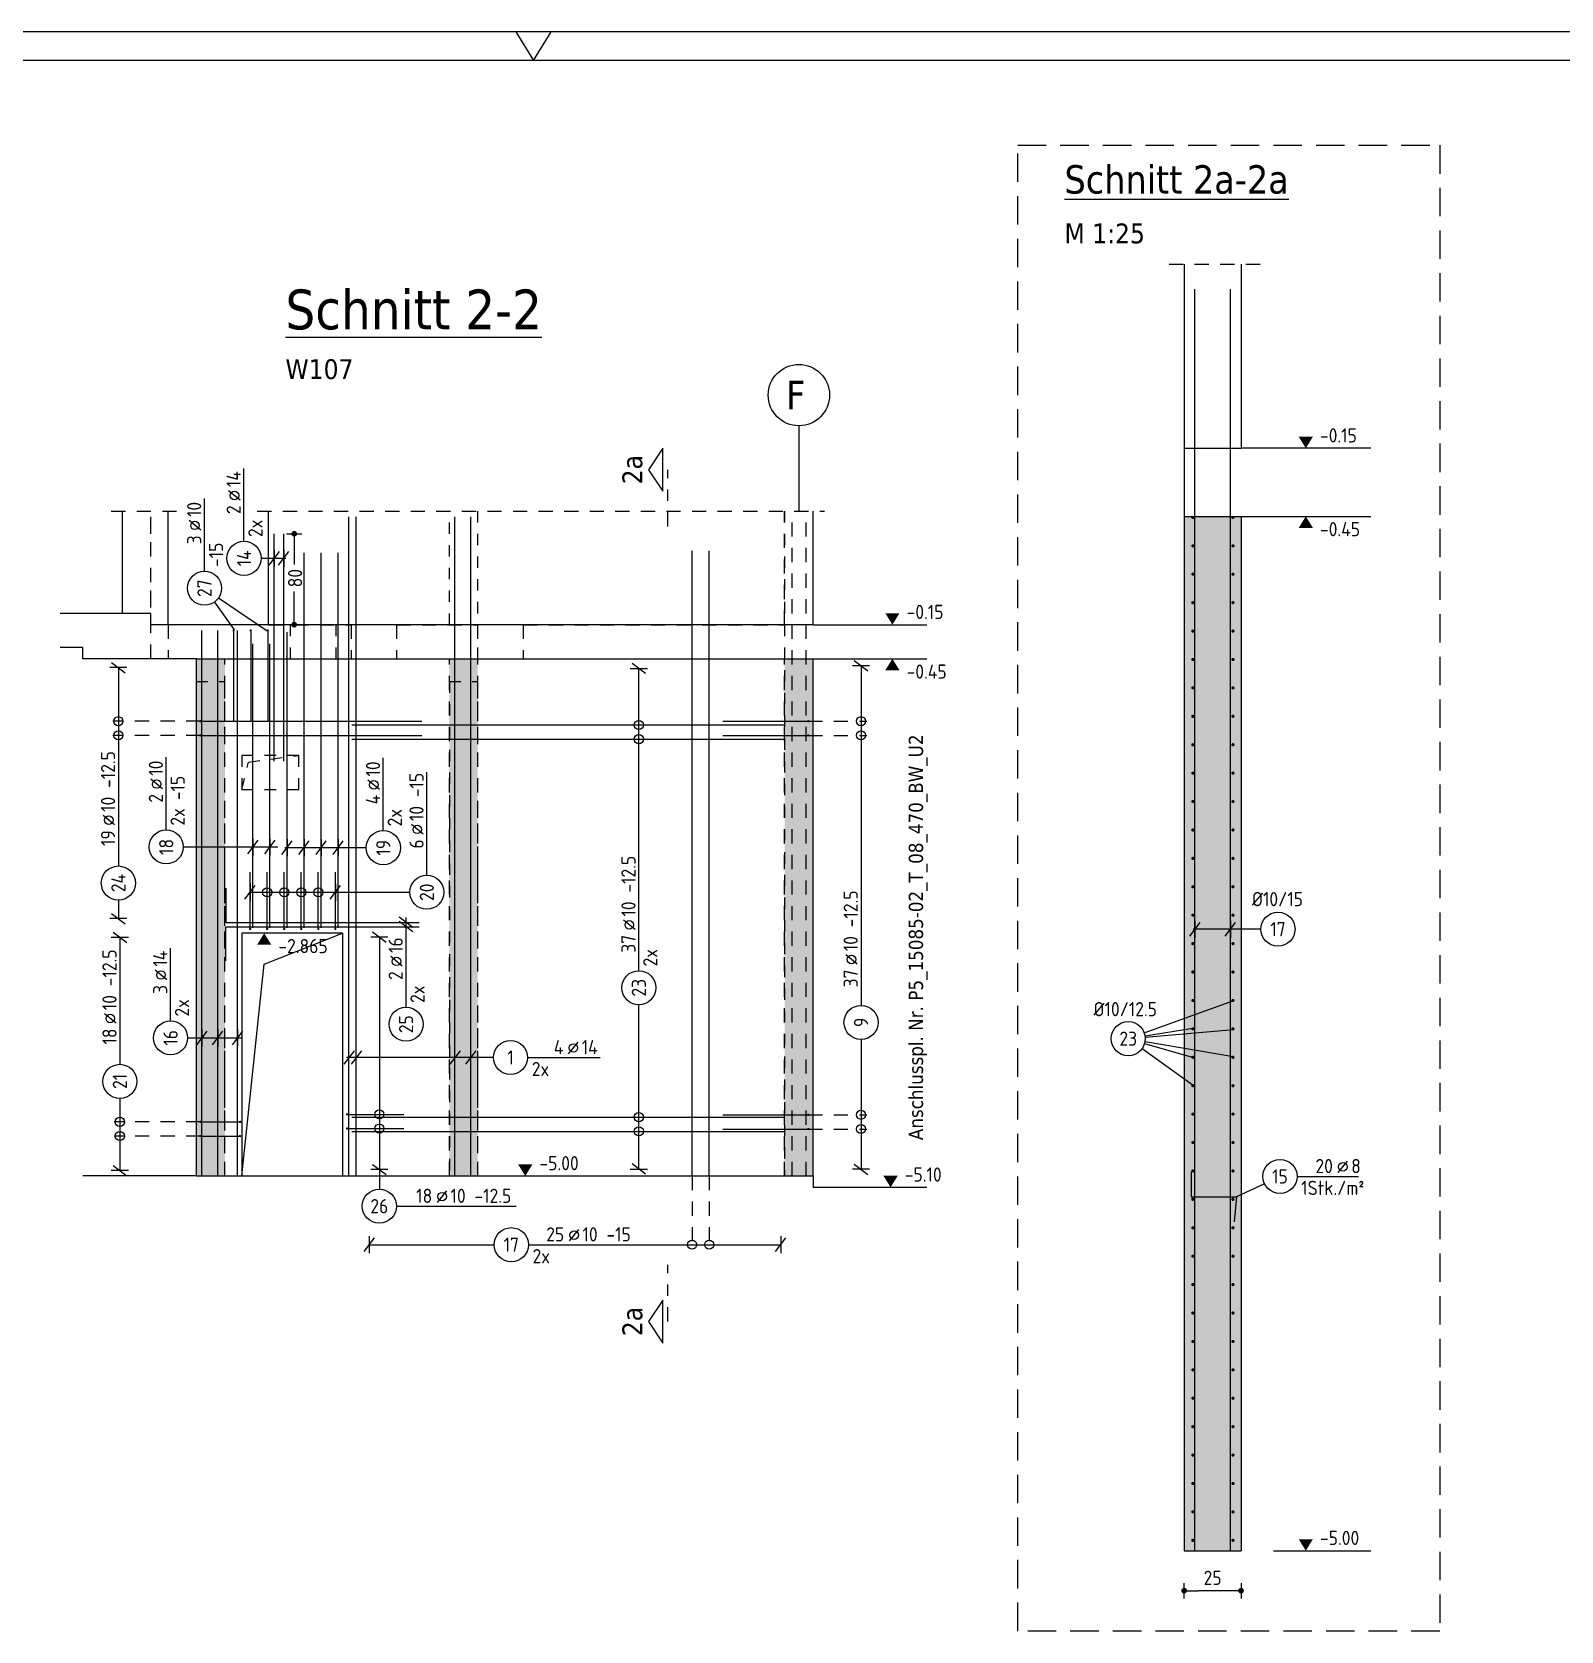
# Model space of a CAD drawing. Extents: x 0.7 to 77.6, y 0 to 35.
# Drawn here: x 25.98 to 39.43, y 15.63 to 29.7 of the extents above; entities that cross this region are included whole.
import ezdxf
from ezdxf.enums import TextEntityAlignment as Align

# ---------------------------------------------------------------- set-up
doc = ezdxf.new("R2010")
doc.units = 0
doc.header["$LTSCALE"] = 0.5
for name, pattern in [('AUSGEZOGEN', [1000.01, 1000, 0.01]), ('DASHDOTSMALL', [1.05, 0.5, -0.25, 0.05, -0.25]), ('DOT', [0.175, 0.05, -0.125]), ('HIDDEN', [0.375, 0.25, -0.125]), ('HIDDEN2', [0.187, 0.125, -0.062]), ('STRICHLINIE', [0.75, 0.5, -0.25]), ('STRICHPUNKT2', [0.55, 0.25, -0.125, 0.05, -0.125]), ('VERDECKT', [0.375, 0.25, -0.125])]:
    doc.linetypes.add(name, pattern=pattern)
for name, color, linetype in [('ACHSEN', 7, 'Continuous'), ('AFU', 7, 'Continuous'), ('BETON', 7, 'Continuous'), ('DETAIL', 7, 'Continuous'), ('DRUEBER', 7, 'Continuous'), ('grau_mittel', 7, 'Continuous'), ('HILFE', 7, 'Continuous'), ('koten', 7, 'Continuous'), ('MASSE', 7, 'Continuous'), ('RAHMEN', 7, 'Continuous'), ('RND', 7, 'Continuous'), ('RND-1', 7, 'Continuous'), ('SCHNITTE', 7, 'Continuous'), ('SFP_Achsen', 7, 'Continuous'), ('TEXT', 7, 'Continuous'), ('VERDECKT', 7, 'Continuous'), ('WBZ', 7, 'Continuous')]:
    doc.layers.add(name, color=color, linetype=linetype)
doc.styles.add('helv', font='tahoma.ttf')
doc.styles.add('txt', font='isocp.shx')
doc.linetypes.add('AFU_50K', pattern='A,0.15,["/",Standard,S=0.2,R=0,X=-0.01,Y=-0.1],0.07,["/",Standard,S=0.2,R=0,X=-0.01,Y=-0.1],0.15', length=0.37)
doc.linetypes.add('AFU_50L', pattern='A,0.75,["/",Standard,S=0.2,R=0,X=-0.01,Y=-0.1],0.07,["/",Standard,S=0.2,R=0,X=-0.01,Y=-0.1],0.75', length=1.57)
doc.dimstyles.new('DOT_I', dxfattribs={"dimscale": 0.5, "dimtxt": 0.25, "dimasz": 0.25, "dimexe": 0.1, "dimexo": 0.3, "dimgap": 0.1, "dimtad": 1, "dimdec": 3, "dimzin": 3, "dimtxsty": 'txt', "dimblk": 'DOT', "dimblk1": 'DOT', "dimblk2": 'DOT', "dimsah": 1, "dimcen": 0.1, "dimse1": 1, "dimse2": 1, "dimazin": 0, "dimtfac": 1, "dimtdec": 4, "dimtix": 1, "dimtmove": 2, "dimatfit": 3, "dimfxl": 0, "dimtvp": 1, "dimtolj": 1, "dimtzin": 0, "dimarcsym": 0})

# ---------------------------------------------------------------- blocks, each defined once
blk = doc.blocks.new('okrd_o')
at = {"layer": 'koten', "color": 7, "linetype": 'Continuous'}
blk.add_solid([(-0.125, 0.202), (0.125, 0.202), (0, 0)], dxfattribs=at)
at = {"layer": 'koten', "style": 'txt'}
blk.add_attdef('OKRD', (0.25, 0.1), '', height=0.25, dxfattribs=at)
blk = doc.blocks.new('okrd_u')
at = {"layer": 'koten', "color": 7, "linetype": 'Continuous'}
blk.add_solid([(-0.125, -0.202), (0.125, -0.202), (0, 0)], dxfattribs=at)
at = {"layer": 'koten', "style": 'txt'}
blk.add_attdef('OKRD', (0.25, -0.35), '', height=0.25, dxfattribs=at)
blk = doc.blocks.new('RND_LEI')
at = {"layer": 'RND', "color": 7, "linetype": 'Continuous'}
blk.add_line((1.022, 0.066), (1.19, 0.27), dxfattribs=at)
for centre, radius in [((0, 0), 0.3), ((1.106, 0.168), 0.075)]:
    blk.add_circle(centre, radius, dxfattribs=at)
at = {"layer": 'RND', "color": 7, "linetype": 'Continuous', "style": 'txt'}
blk.add_attdef('ANZ', text='', height=0.25, dxfattribs=at).set_placement((0.931, 0.057), align=Align.RIGHT)
for tag, p in [('DUM', (1.253, 0.057)), ('ABSTD', (1.674, 0.057)), ('POSTXT', (0.374, -0.327))]:
    blk.add_attdef(tag, p, '', height=0.25, dxfattribs=at)
blk.add_attdef('POSL', text='', height=0.25, dxfattribs=at).set_placement((0, 0), align=Align.MIDDLE)
blk = doc.blocks.new('lei_gre')
at = {"layer": 'RND', "color": 7, "linetype": 'Continuous'}
for p, q in [((-0.09, -0.12), (0.09, 0.12)), ((0, 0.15), (0, -0.15))]:
    blk.add_line(p, q, dxfattribs=at)
blk = doc.blocks.new('DOT')
at = {"layer": 'MASSE', "color": 7, "linetype": 'Continuous'}
for p, q in [((0, 0), (-1, 0)), ((0, 0.54), (0, -0.54))]:
    blk.add_line(p, q, dxfattribs=at)
at = {"layer": 'MASSE', "color": 7, "linetype": 'Continuous', "const_width": 0.2}
blk.add_lwpolyline([(-0.1, 0, 1), (0.1, 0, 1)], format="xyb", close=True, dxfattribs=at)
blk = doc.blocks.new('*D1200')
at = {"layer": 'Defpoints', "color": 0, "linetype": 'AUSGEZOGEN', "transparency": 16777216}
for p in [(28.285, 25.285), (28.285, 25.285), (28.285, 24.485)]:
    blk.add_point(p, dxfattribs=at)
at = {"layer": 'MASSE', "color": 0, "linetype": 'AUSGEZOGEN', "lineweight": -2, "transparency": 16777216}
for p, q in [((28.285, 25.16), (28.285, 25.014)), ((28.285, 24.61), (28.285, 24.776))]:
    blk.add_line(p, q, dxfattribs=at)
at = {"layer": 'MASSE', "color": 0, "linetype": 'AUSGEZOGEN', "lineweight": -2, "transparency": 16777216, "xscale": 0.125, "yscale": 0.125, "zscale": 0.125}
for p, rotation in [((28.285, 25.285), 90), ((28.285, 24.485), 270)]:
    blk.add_blockref('DOT', p, dxfattribs=dict(at, rotation=rotation))
at = {"layer": 'MASSE', "color": 0, "linetype": 'AUSGEZOGEN', "transparency": 16777216, "insert": (28.293, 24.895), "char_height": 0.125, "attachment_point": 5, "rotation": 90, "style": 'txt'}
blk.add_mtext('\\A1;80', dxfattribs=at)
blk = doc.blocks.new('*D1201')
at = {"layer": 'Defpoints', "color": 0, "linetype": 'AUSGEZOGEN', "transparency": 16777216}
for p in [(36.115, 15.986), (36.115, 15.986), (36.615, 15.986)]:
    blk.add_point(p, dxfattribs=at)
at = {"layer": 'MASSE', "color": 0, "linetype": 'AUSGEZOGEN', "lineweight": -2, "transparency": 16777216}
blk.add_line((36.49, 15.986), (36.24, 15.986), dxfattribs=at)
at = {"layer": 'MASSE', "color": 0, "linetype": 'AUSGEZOGEN', "lineweight": -2, "transparency": 16777216, "xscale": 0.125, "yscale": 0.125, "zscale": 0.125, "rotation": 180}
blk.add_blockref('DOT', (36.115, 15.986), dxfattribs=at)
at = {"layer": 'MASSE', "color": 0, "linetype": 'AUSGEZOGEN', "lineweight": -2, "transparency": 16777216, "xscale": 0.125, "yscale": 0.125, "zscale": 0.125}
blk.add_blockref('DOT', (36.615, 15.986), dxfattribs=at)
at = {"layer": 'MASSE', "color": 0, "linetype": 'AUSGEZOGEN', "transparency": 16777216, "insert": (36.365, 16.099), "char_height": 0.125, "attachment_point": 5, "style": 'txt'}
blk.add_mtext('\\A1;25', dxfattribs=at)
blk = doc.blocks.new('RND_HIN')
at = {"layer": 'RND', "color": 7, "linetype": 'Continuous'}
blk.add_circle((0, 0), 0.3, dxfattribs=at)
at = {"layer": 'RND', "color": 7, "linetype": 'Continuous', "style": 'txt'}
blk.add_attdef('POSI', text='', height=0.25, dxfattribs=at).set_placement((0, 0), align=Align.MIDDLE)
blk = doc.blocks.new('SCHN-2')
at = {"layer": 'SCHNITTE', "color": 6, "linetype": 'Continuous'}
blk.add_lwpolyline([(0.378, 0.088), (0, 0.34), (-0.378, 0.088)], close=True, dxfattribs=at)
at = {"layer": 'SCHNITTE', "color": 1, "linetype": 'DASHDOTSMALL', "style": 'helv'}
blk.add_attdef('SCHN-2', text='', height=0.35, dxfattribs=at).set_placement((0, 0.45), align=Align.CENTER)
blk = doc.blocks.new('A1-35-0')
at = {"layer": 'RAHMEN'}
blk.add_line((118.9, 59.4), (0, 59.4), dxfattribs=at)
at = {"layer": 'RAHMEN', "color": 7, "linetype": 'Continuous'}
for p, q in [((59.14, 59.4), (59.45, 58.9)), ((59.45, 58.9), (59.76, 59.4))]:
    blk.add_line(p, q, dxfattribs=at)
at = {"layer": 'RAHMEN', "color": 5}
blk.add_line((118.4, 58.9), (2, 58.9), dxfattribs=at)

msp = doc.modelspace()

# ---------------------------------------------------------------- hatches: boundary and pattern name
at = {"layer": 'grau_mittel'}
msp.add_hatch(color=61, dxfattribs=at).paths.add_polyline_path([(36.615, 25.438), (36.115, 25.438), (36.115, 16.338), (36.615, 16.338)])
h = msp.add_hatch(color=61, dxfattribs=at)
h.paths.add_polyline_path([(32.85, 24.185), (32.6, 24.185), (32.6, 19.635), (32.85, 19.635)])
h.paths.add_polyline_path([(29.9, 23.985), (29.65, 23.985), (29.65, 19.635), (29.9, 19.635)])
h.paths.add_polyline_path([(27.675, 23.985), (27.425, 23.985), (27.425, 19.635), (27.675, 19.635)])
h.paths.add_polyline_path([(27.425, 24.185), (27.425, 23.985), (27.675, 23.985), (27.675, 24.185)])
h.paths.add_polyline_path([(29.65, 24.185), (29.65, 23.985), (29.9, 23.985), (29.9, 24.185)])

# ---------------------------------------------------------------- linework, layer by layer
at = {"layer": 'ACHSEN', "color": 140, "linetype": 'AUSGEZOGEN'}
msp.add_line((32.725, 26.235), (32.725, 25.485), dxfattribs=at)
at = {"layer": 'AFU', "color": 8, "linetype": 'AFU_50K'}
for p, q in [((36.115, 26.038), (36.615, 26.038)), ((36.115, 25.438), (36.615, 25.438)), ((27.025, 24.585), (26.775, 24.585)), ((27.025, 24.485), (27.025, 24.585)), ((27.175, 24.485), (27.025, 24.485)), ((36.115, 16.338), (36.615, 16.338))]:
    msp.add_line(p, q, dxfattribs=at)
at = {"layer": 'AFU', "color": 8, "linetype": 'AFU_50L'}
for p, q in [((32.85, 24.485), (28.06, 24.485)), ((27.425, 24.185), (32.85, 24.185)), ((27.425, 19.635), (27.825, 19.635)), ((28.71, 19.635), (32.85, 19.635))]:
    msp.add_line(p, q, dxfattribs=at)
at = {"layer": 'BETON', "color": 6, "linetype": 'AUSGEZOGEN'}
for p, q in [((36.115, 27.656), (36.115, 16.338)), ((36.615, 27.656), (36.615, 26.038)), ((37.758, 26.038), (36.615, 26.038)), ((26.775, 24.585), (26.775, 25.485)), ((27.175, 24.485), (27.175, 25.485)), ((28.06, 24.485), (28.06, 25.485)), ((32.85, 24.485), (32.85, 25.485)), ((36.615, 25.438), (36.615, 16.338)), ((36.615, 25.438), (37.758, 25.438)), ((26.775, 24.585), (26.225, 24.585)), ((28.06, 24.485), (27.175, 24.485)), ((32.85, 24.485), (33.85, 24.485)), ((26.425, 24.285), (26.225, 24.285)), ((26.425, 24.185), (26.425, 24.285)), ((27.425, 24.185), (26.425, 24.185)), ((27.425, 19.635), (27.425, 24.185)), ((32.85, 19.635), (32.85, 24.185)), ((32.85, 24.185), (33.85, 24.185)), ((27.825, 21.77), (27.825, 19.635)), ((28.71, 21.77), (27.825, 21.77)), ((28.71, 21.77), (28.71, 19.635)), ((27.425, 19.635), (26.425, 19.635)), ((27.825, 19.635), (28.71, 19.635)), ((32.85, 19.635), (32.85, 19.535)), ((32.85, 19.535), (33.85, 19.535))]:
    msp.add_line(p, q, dxfattribs=at)
at = {"layer": 'DETAIL', "color": 102, "linetype": 'STRICHLINIE'}
msp.add_lwpolyline([(34.65, 15.631), (34.65, 28.703), (38.363, 28.703), (38.363, 15.631)], close=True, dxfattribs=at)
at = {"layer": 'DRUEBER', "color": 7, "linetype": 'DOT'}
for p, q in [((27.025, 24.485), (27.025, 25.485)), ((29.65, 24.485), (29.65, 25.485)), ((29.9, 24.185), (29.9, 25.485)), ((32.6, 25.485), (32.6, 19.635)), ((27.175, 24.485), (27.025, 24.485)), ((28.25, 24.485), (28.06, 24.485)), ((28.25, 24.485), (28.25, 24.185)), ((29.65, 24.485), (28.65, 24.485)), ((28.65, 24.485), (28.65, 24.185)), ((27.425, 24.185), (28.25, 24.185)), ((28.65, 24.185), (29.9, 24.185)), ((27.425, 23.985), (27.675, 23.985)), ((27.675, 19.635), (27.675, 23.985)), ((29.65, 23.985), (29.65, 19.635)), ((29.65, 23.985), (29.9, 23.985)), ((29.9, 19.635), (29.9, 23.985))]:
    msp.add_line(p, q, dxfattribs=at)
at = {"layer": 'HILFE', "color": 102, "linetype": 'HIDDEN'}
for p, q in [((35.982, 27.656), (36.795, 27.656)), ((26.675, 25.485), (27.275, 25.485)), ((27.96, 25.485), (32.95, 25.485))]:
    msp.add_line(p, q, dxfattribs=at)
at = {"layer": 'HILFE', "color": 102, "linetype": 'AUSGEZOGEN'}
for p, q in [((28.021, 21.497), (28.71, 21.77)), ((27.825, 19.635), (28.021, 21.497)), ((36.901, 16.338), (37.758, 16.338))]:
    msp.add_line(p, q, dxfattribs=at)
at = {"layer": 'RND', "color": 7, "linetype": 'AUSGEZOGEN'}
for p, q in [((27.843, 25.219), (27.843, 25.859)), ((27.496, 24.956), (27.496, 25.596)), ((26.738, 24.108), (26.738, 22.362)), ((31.317, 21.441), (31.317, 24.1)), ((33.272, 24.124), (33.272, 21.136)), ((27.159, 22.68), (27.159, 23.32)), ((29.069, 22.673), (29.069, 23.313)), ((29.452, 22.281), (29.452, 23.187)), ((27.897, 22.131), (28.647, 22.131)), ((28.647, 22.131), (29.302, 22.131)), ((26.738, 22.062), (26.738, 21.899)), ((26.751, 21.734), (26.751, 20.617)), ((29.034, 21.737), (29.034, 19.692)), ((29.269, 21.12), (29.269, 21.76)), ((27.197, 21), (27.197, 21.64)), ((31.317, 19.696), (31.317, 21.141)), ((33.272, 20.836), (33.272, 19.694)), ((30.338, 20.677), (30.978, 20.677)), ((26.751, 20.317), (26.751, 19.682)), ((29.034, 19.692), (29.034, 19.519)), ((37.108, 19.631), (37.648, 19.631)), ((29.184, 19.369), (30.237, 19.369)), ((28.945, 19.03), (30.045, 19.03)), ((30.345, 19.03), (32.565, 19.03))]:
    msp.add_line(p, q, dxfattribs=at)
at = {"layer": 'RND', "color": 102, "linetype": 'AUSGEZOGEN'}
for p, q in [((27.993, 25.069), (28.21, 25.069)), ((27.583, 24.684), (27.757, 24.439)), ((27.62, 24.722), (28.048, 24.432)), ((27.309, 22.53), (28.141, 22.53)), ((28.919, 22.523), (28.202, 22.523)), ((29.269, 21.218), (29.269, 21.91)), ((36.79, 21.806), (36.194, 21.806)), ((35.764, 20.894), (36.551, 21.178)), ((27.347, 20.85), (27.818, 20.85)), ((35.771, 20.867), (36.191, 20.936)), ((35.773, 20.856), (36.548, 20.924)), ((35.745, 20.756), (36.195, 20.434)), ((35.767, 20.801), (36.184, 20.679)), ((35.771, 20.818), (36.548, 20.685)), ((30.038, 20.677), (28.744, 20.677)), ((36.823, 19.567), (36.575, 19.45))]:
    msp.add_line(p, q, dxfattribs=at)
at = {"layer": 'RND', "color": 102, "linetype": 'VERDECKT'}
for p, q in [((27.459, 23.636), (26.688, 23.636)), ((27.459, 23.511), (26.688, 23.511)), ((32.807, 23.636), (33.322, 23.636)), ((32.807, 23.511), (33.322, 23.511)), ((32.807, 20.173), (33.322, 20.173)), ((27.46, 20.111), (26.701, 20.111)), ((27.46, 19.986), (26.701, 19.986)), ((32.807, 20.048), (33.322, 20.048)), ((31.786, 19.635), (31.786, 18.98)), ((31.936, 19.635), (31.936, 18.98))]:
    msp.add_line(p, q, dxfattribs=at)
at = {"layer": 'RND', "color": 1, "linetype": 'AUSGEZOGEN'}
for points in [[(36.21, 16.338), (36.21, 27.438)], [(36.521, 16.338), (36.521, 27.438)], [(28.767, 19.635), (28.767, 25.435)], [(28.831, 19.635), (28.831, 25.435)], [(29.699, 19.635), (29.699, 25.435)], [(29.838, 19.635), (29.838, 25.435)], [(28.11, 23.285), (28.11, 25.285)], [(28.193, 23.285), (28.193, 25.285)], [(28.372, 21.818), (28.372, 25.118)], [(28.522, 21.818), (28.522, 25.118)], [(28.672, 21.818), (28.672, 25.118)], [(31.786, 19.635), (31.786, 25.135)], [(31.936, 19.635), (31.936, 25.135)], [(27.473, 19.635), (27.473, 24.435)], [(27.612, 19.635), (27.612, 24.435)], [(27.752, 24.435), (27.752, 23.635)], [(27.787, 19.635), (27.787, 24.435)], [(27.902, 24.435), (27.902, 23.635)], [(28.052, 24.435), (28.052, 23.635)], [(28.222, 21.818), (28.222, 24.418)], [(27.922, 21.818), (27.922, 24.318)], [(28.072, 21.818), (28.072, 24.318)], [(27.459, 23.636), (29.409, 23.636)], [(27.459, 23.511), (29.409, 23.511)], [(28.793, 23.603), (32.593, 23.603)], [(32.057, 23.636), (32.807, 23.636)], [(32.057, 23.511), (32.807, 23.511)], [(28.793, 23.478), (32.593, 23.478)], [(27.897, 21.808), (27.897, 22.308)], [(28.047, 21.808), (28.047, 22.308)], [(28.197, 21.808), (28.197, 22.308)], [(28.347, 21.808), (28.347, 22.308)], [(28.497, 21.808), (28.497, 22.308)], [(28.647, 21.808), (28.647, 22.308)], [(27.683, 22.166), (27.683, 21.866), (29.383, 21.866)], [(27.683, 21.528), (27.683, 21.828), (29.383, 21.828)], [(28.75, 20.177), (29.25, 20.177)], [(28.793, 20.152), (32.593, 20.152)], [(32.057, 20.173), (32.807, 20.173)], [(27.46, 20.111), (27.809, 20.111)], [(27.46, 19.986), (27.809, 19.986)], [(28.75, 20.052), (29.25, 20.052)], [(28.793, 20.027), (32.593, 20.027)], [(32.057, 20.048), (32.807, 20.048)]]:
    msp.add_lwpolyline(points, dxfattribs=at)
at = {"layer": 'RND', "color": 7, "linetype": 'HIDDEN'}
for points in [[(32.666, 19.635), (32.666, 25.435)], [(32.788, 19.635), (32.788, 25.435)]]:
    msp.add_lwpolyline(points, dxfattribs=at)
at = {"layer": 'RND', "color": 7, "linetype": 'AUSGEZOGEN'}
for points, const_width in [([(36.184, 25.429, 1), (36.198, 25.429, 1)], 0.014), ([(36.537, 25.429, 1), (36.551, 25.429, 1)], 0.014), ([(36.184, 25.179, 1), (36.198, 25.179, 1)], 0.014), ([(36.537, 25.179, 1), (36.551, 25.179, 1)], 0.014), ([(36.184, 24.929, 1), (36.198, 24.929, 1)], 0.014), ([(36.537, 24.929, 1), (36.551, 24.929, 1)], 0.014), ([(36.184, 24.679, 1), (36.198, 24.679, 1)], 0.014), ([(36.537, 24.679, 1), (36.551, 24.679, 1)], 0.014), ([(27.747, 24.435, 1), (27.757, 24.435, 1)], 0.01), ([(27.897, 24.435, 1), (27.907, 24.435, 1)], 0.01), ([(28.047, 24.435, 1), (28.057, 24.435, 1)], 0.01), ([(36.184, 24.429, 1), (36.198, 24.429, 1)], 0.014), ([(36.537, 24.429, 1), (36.551, 24.429, 1)], 0.014), ([(36.184, 24.179, 1), (36.198, 24.179, 1)], 0.014), ([(36.537, 24.179, 1), (36.551, 24.179, 1)], 0.014), ([(36.184, 23.929, 1), (36.198, 23.929, 1)], 0.014), ([(36.537, 23.929, 1), (36.551, 23.929, 1)], 0.014), ([(27.454, 23.636, 1), (27.464, 23.636, 1)], 0.01), ([(32.802, 23.636, 1), (32.812, 23.636, 1)], 0.01), ([(36.184, 23.679, 1), (36.198, 23.679, 1)], 0.014), ([(36.537, 23.679, 1), (36.551, 23.679, 1)], 0.014), ([(27.454, 23.511, 1), (27.464, 23.511, 1)], 0.01), ([(32.802, 23.511, 1), (32.812, 23.511, 1)], 0.01), ([(36.184, 23.429, 1), (36.198, 23.429, 1)], 0.014), ([(36.537, 23.429, 1), (36.551, 23.429, 1)], 0.014), ([(36.184, 23.179, 1), (36.198, 23.179, 1)], 0.014), ([(36.537, 23.179, 1), (36.551, 23.179, 1)], 0.014), ([(36.184, 22.929, 1), (36.198, 22.929, 1)], 0.014), ([(36.537, 22.929, 1), (36.551, 22.929, 1)], 0.014), ([(36.184, 22.679, 1), (36.198, 22.679, 1)], 0.014), ([(36.537, 22.679, 1), (36.551, 22.679, 1)], 0.014), ([(36.184, 22.429, 1), (36.198, 22.429, 1)], 0.014), ([(36.537, 22.429, 1), (36.551, 22.429, 1)], 0.014), ([(36.184, 22.179, 1), (36.198, 22.179, 1)], 0.014), ([(36.537, 22.179, 1), (36.551, 22.179, 1)], 0.014), ([(27.892, 21.808, 1), (27.902, 21.808, 1)], 0.01), ([(28.042, 21.808, 1), (28.052, 21.808, 1)], 0.01), ([(28.192, 21.808, 1), (28.202, 21.808, 1)], 0.01), ([(28.342, 21.808, 1), (28.352, 21.808, 1)], 0.01), ([(28.492, 21.808, 1), (28.502, 21.808, 1)], 0.01), ([(28.642, 21.808, 1), (28.652, 21.808, 1)], 0.01), ([(36.184, 21.929, 1), (36.198, 21.929, 1)], 0.014), ([(36.537, 21.929, 1), (36.551, 21.929, 1)], 0.014), ([(36.184, 21.679, 1), (36.198, 21.679, 1)], 0.014), ([(36.537, 21.679, 1), (36.551, 21.679, 1)], 0.014), ([(36.184, 21.429, 1), (36.198, 21.429, 1)], 0.014), ([(36.537, 21.429, 1), (36.551, 21.429, 1)], 0.014), ([(36.184, 21.179, 1), (36.198, 21.179, 1)], 0.014), ([(36.537, 21.179, 1), (36.551, 21.179, 1)], 0.014), ([(36.184, 20.929, 1), (36.198, 20.929, 1)], 0.014), ([(36.537, 20.929, 1), (36.551, 20.929, 1)], 0.014), ([(36.184, 20.679, 1), (36.198, 20.679, 1)], 0.014), ([(36.537, 20.679, 1), (36.551, 20.679, 1)], 0.014), ([(36.184, 20.429, 1), (36.198, 20.429, 1)], 0.014), ([(36.537, 20.429, 1), (36.551, 20.429, 1)], 0.014), ([(27.455, 20.111, 1), (27.465, 20.111, 1)], 0.01), ([(27.804, 20.111, 1), (27.814, 20.111, 1)], 0.01), ([(28.745, 20.177, 1), (28.755, 20.177, 1)], 0.01), ([(32.802, 20.173, 1), (32.812, 20.173, 1)], 0.01), ([(36.184, 20.179, 1), (36.198, 20.179, 1)], 0.014), ([(36.537, 20.179, 1), (36.551, 20.179, 1)], 0.014), ([(27.455, 19.986, 1), (27.465, 19.986, 1)], 0.01), ([(27.804, 19.986, 1), (27.814, 19.986, 1)], 0.01), ([(28.745, 20.052, 1), (28.755, 20.052, 1)], 0.01), ([(32.802, 20.048, 1), (32.812, 20.048, 1)], 0.01), ([(36.184, 19.929, 1), (36.198, 19.929, 1)], 0.014), ([(36.537, 19.929, 1), (36.551, 19.929, 1)], 0.014), ([(36.184, 19.679, 1), (36.198, 19.679, 1)], 0.014), ([(36.537, 19.679, 1), (36.551, 19.679, 1)], 0.014), ([(36.184, 19.429, 1), (36.198, 19.429, 1)], 0.014), ([(36.537, 19.429, 1), (36.551, 19.429, 1)], 0.014), ([(36.184, 19.179, 1), (36.198, 19.179, 1)], 0.014), ([(36.537, 19.179, 1), (36.551, 19.179, 1)], 0.014), ([(36.184, 18.929, 1), (36.198, 18.929, 1)], 0.014), ([(36.537, 18.929, 1), (36.551, 18.929, 1)], 0.014), ([(36.184, 18.679, 1), (36.198, 18.679, 1)], 0.014), ([(36.537, 18.679, 1), (36.551, 18.679, 1)], 0.014), ([(36.184, 18.429, 1), (36.198, 18.429, 1)], 0.014), ([(36.537, 18.429, 1), (36.551, 18.429, 1)], 0.014), ([(36.184, 18.179, 1), (36.198, 18.179, 1)], 0.014), ([(36.537, 18.179, 1), (36.551, 18.179, 1)], 0.014), ([(36.184, 17.929, 1), (36.198, 17.929, 1)], 0.014), ([(36.537, 17.929, 1), (36.551, 17.929, 1)], 0.014), ([(36.184, 17.679, 1), (36.198, 17.679, 1)], 0.014), ([(36.537, 17.679, 1), (36.551, 17.679, 1)], 0.014), ([(36.184, 17.429, 1), (36.198, 17.429, 1)], 0.014), ([(36.537, 17.429, 1), (36.551, 17.429, 1)], 0.014), ([(36.184, 17.179, 1), (36.198, 17.179, 1)], 0.014), ([(36.537, 17.179, 1), (36.551, 17.179, 1)], 0.014), ([(36.184, 16.929, 1), (36.198, 16.929, 1)], 0.014), ([(36.537, 16.929, 1), (36.551, 16.929, 1)], 0.014), ([(36.184, 16.679, 1), (36.198, 16.679, 1)], 0.014), ([(36.537, 16.679, 1), (36.551, 16.679, 1)], 0.014), ([(36.184, 16.429, 1), (36.198, 16.429, 1)], 0.014), ([(36.537, 16.429, 1), (36.551, 16.429, 1)], 0.014)]:
    msp.add_lwpolyline(points, format="xyb", close=True, dxfattribs=dict(at, const_width=const_width))
for centre in [(26.738, 23.636), (31.317, 23.603), (33.272, 23.636), (26.738, 23.511), (31.317, 23.478), (33.272, 23.511), (28.047, 22.131), (28.197, 22.131), (28.347, 22.131), (28.497, 22.131), (26.751, 20.111), (29.034, 20.177), (31.317, 20.152), (33.272, 20.173), (26.751, 19.986), (29.034, 20.052), (31.317, 20.027), (33.272, 20.048), (31.786, 19.03), (31.936, 19.03)]:
    msp.add_circle(centre, 0.04, dxfattribs=at)
at = {"layer": 'RND-1', "color": 1, "linetype": 'AUSGEZOGEN'}
msp.add_lwpolyline([(36.175, 19.67), (36.175, 19.45), (36.575, 19.45), (36.556, 19.231)], dxfattribs=at)
at = {"layer": 'SCHNITTE', "color": 6, "linetype": 'STRICHPUNKT2'}
for p, q in [((31.572, 25.349), (31.572, 25.849)), ((31.572, 18.354), (31.572, 18.854))]:
    msp.add_line(p, q, dxfattribs=at)
at = {"layer": 'SFP_Achsen', "color": 7, "linetype": 'AUSGEZOGEN'}
msp.add_circle((32.725, 26.505), 0.27, dxfattribs=at)
at = {"layer": 'VERDECKT', "color": 7, "linetype": 'HIDDEN'}
for p, q in [((27.025, 24.185), (27.025, 25.485)), ((32.6, 24.485), (32.6, 25.485)), ((27.175, 24.485), (27.175, 24.185)), ((28.785, 24.485), (28.785, 24.185)), ((29.185, 24.485), (29.185, 24.185)), ((30.3, 24.485), (30.3, 24.185))]:
    msp.add_line(p, q, dxfattribs=at)
at = {"layer": 'VERDECKT', "color": 7, "linetype": 'VERDECKT'}
for p, q in [((28.06, 24.485), (28.785, 24.485)), ((29.185, 24.485), (29.9, 24.485)), ((29.9, 19.635), (29.9, 24.485)), ((30.3, 24.485), (32.6, 24.485)), ((27.675, 19.635), (27.675, 24.185)), ((27.675, 24.185), (28.785, 24.185)), ((29.185, 24.185), (29.65, 24.185)), ((29.65, 19.635), (29.65, 24.185)), ((30.3, 24.185), (32.6, 24.185)), ((32.6, 19.635), (32.6, 24.185))]:
    msp.add_line(p, q, dxfattribs=at)
at = {"layer": 'WBZ', "color": 102, "linetype": 'HIDDEN2'}
for p, q in [((27.825, 23.035), (27.882, 23.276)), ((27.882, 23.276), (28.325, 23.335))]:
    msp.add_line(p, q, dxfattribs=at)
msp.add_lwpolyline([(27.825, 23.035), (28.325, 23.035), (28.325, 23.335), (27.825, 23.335)], close=True, dxfattribs=at)

# ---------------------------------------------------------------- block references
at = {"layer": 'koten', "color": 1, "linetype": 'AUSGEZOGEN', "xscale": 0.5, "yscale": 0.5, "zscale": 0.5}
for name, p, values in [('okrd_o', (37.185, 26.038), {'OKRD': '-0.15'}), ('okrd_u', (37.185, 25.438), {'OKRD': '-0.45'})]:
    msp.add_blockref(name, p, dxfattribs=at).add_auto_attribs(values)
at = {"layer": 'koten', "color": 7, "linetype": 'AUSGEZOGEN'}
ref = msp.add_blockref('okrd_o', (33.548, 24.485), dxfattribs=dict(at, xscale=0.5, yscale=0.5, zscale=0.5))
ref.add_attrib('OKRD', '-0.15', (33.673, 24.535), dxfattribs={"layer": '0', "color": 0, "linetype": 'ByBlock', "height": 0.125, "style": 'txt'})
at = {"layer": 'koten', "color": 7, "linetype": 'HIDDEN'}
ref = msp.add_blockref('okrd_u', (33.548, 24.185), dxfattribs=dict(at, xscale=0.5, yscale=0.5, zscale=0.5))
ref.add_attrib('OKRD', '-0.45', (33.673, 24.01), dxfattribs={"layer": '0', "color": 0, "linetype": 'ByBlock', "height": 0.125, "style": 'txt'})
at = {"layer": 'koten', "color": 7, "xscale": 0.5, "yscale": 0.5, "zscale": 0.5}
msp.add_blockref('okrd_u', (28.021, 21.77), dxfattribs=at).add_auto_attribs({'OKRD': '-2.865'})
at = {"layer": 'koten', "color": 7, "linetype": 'AUSGEZOGEN'}
ref = msp.add_blockref('okrd_o', (30.318, 19.635), dxfattribs=dict(at, xscale=0.5, yscale=0.5, zscale=0.5))
ref.add_attrib('OKRD', '-5.00', (30.443, 19.685), dxfattribs={"layer": '0', "color": 0, "linetype": 'ByBlock', "height": 0.125, "style": 'txt'})
ref = msp.add_blockref('okrd_o', (33.532, 19.535), dxfattribs=dict(at, xscale=0.5, yscale=0.5, zscale=0.5))
ref.add_attrib('OKRD', '-5.10', (33.657, 19.585), dxfattribs={"layer": '0', "color": 0, "linetype": 'ByBlock', "height": 0.125, "style": 'txt'})
ref = msp.add_blockref('okrd_o', (37.185, 16.338), dxfattribs=dict(at, xscale=0.5, yscale=0.5, zscale=0.5))
ref.add_attrib('OKRD', '-5.00', (37.31, 16.388), dxfattribs={"layer": '0', "color": 0, "linetype": 'ByBlock', "height": 0.125, "style": 'txt'})
at = {"layer": 'RAHMEN', "color": 191, "linetype": 'AUSGEZOGEN', "xscale": 0.5, "yscale": 0.5, "zscale": 0.5}
msp.add_blockref('A1-35-0', (0.665, 0), dxfattribs=at)
at = {"layer": 'RND', "color": 7, "linetype": 'AUSGEZOGEN', "xscale": 0.5, "yscale": 0.5, "zscale": 0.5, "rotation": 90}
for p, values in [((27.843, 25.069), {'POSL': '14', 'DUM': '14', 'ANZ': '2', 'POSTXT': '2x'}), ((27.496, 24.806), {'POSL': '27', 'DUM': '10', 'ANZ': '3', 'POSTXT': '-15'}), ((26.738, 22.212), {'POSL': '24', 'DUM': '10', 'ANZ': '19', 'ABSTD': '-12.5'}), ((27.159, 22.53), {'POSL': '18', 'DUM': '10', 'ANZ': '2', 'POSTXT': '2x -15'}), ((29.069, 22.523), {'POSL': '19', 'DUM': '10', 'ANZ': '4', 'POSTXT': '2x'}), ((29.452, 22.131), {'POSL': '20', 'DUM': '10', 'ANZ': '6', 'ABSTD': '-15'}), ((31.317, 21.291), {'POSL': '23', 'DUM': '10', 'ANZ': '37', 'ABSTD': '-12.5', 'POSTXT': '2x'}), ((33.272, 20.986), {'POSL': '9', 'DUM': '10', 'ANZ': '37', 'ABSTD': '-12.5'}), ((29.269, 20.97), {'POSL': '25', 'DUM': '16', 'ANZ': '2', 'POSTXT': '2x'}), ((26.751, 20.467), {'POSL': '21', 'DUM': '10', 'ANZ': '18', 'ABSTD': '-12.5'}), ((27.197, 20.85), {'POSL': '16', 'DUM': '14', 'ANZ': '3', 'POSTXT': '2x'})]:
    msp.add_blockref('RND_LEI', p, dxfattribs=at).add_auto_attribs(values)
at = {"layer": 'RND', "color": 102, "linetype": 'AUSGEZOGEN', "xscale": 0.5, "yscale": 0.5, "zscale": 0.5}
for p in [(28.11, 25.069), (28.193, 25.069), (27.473, 20.85), (27.612, 20.85), (27.787, 20.85)]:
    msp.add_blockref('lei_gre', p, dxfattribs=at)
at = {"layer": 'RND', "color": 7, "linetype": 'AUSGEZOGEN', "xscale": 0.5, "yscale": 0.5, "zscale": 0.5}
for p, rotation in [((26.738, 24.108), 270), ((31.317, 24.1), 90), ((33.272, 24.124), 270), ((26.738, 21.899), 270), ((26.751, 21.734), 270), ((29.034, 21.737), 270), ((26.751, 19.682), 270), ((29.034, 19.692), 270), ((31.317, 19.696), 90), ((33.272, 19.694), 270)]:
    msp.add_blockref('lei_gre', p, dxfattribs=dict(at, rotation=rotation))
for p in [(27.922, 22.53), (28.072, 22.53), (28.222, 22.523), (28.372, 22.523), (28.522, 22.523), (28.672, 22.523), (27.897, 22.131), (28.647, 22.131), (36.21, 21.806), (36.521, 21.806), (28.945, 19.03), (32.565, 19.03)]:
    msp.add_blockref('lei_gre', p, dxfattribs=at)
for name, p, values in [('RND_HIN', (36.94, 21.806), {'POSI': '17'}), ('RND_HIN', (35.623, 20.843), {'POSI': '23'}), ('RND_LEI', (30.188, 20.677), {'POSL': '1', 'DUM': '14', 'ANZ': '4', 'POSTXT': '2x'}), ('RND_LEI', (36.958, 19.631), {'POSL': '15', 'DUM': '8', 'ANZ': '20', 'POSTXT': '1Stk./m²'}), ('RND_LEI', (29.034, 19.369), {'POSL': '26', 'DUM': '10', 'ANZ': '18', 'ABSTD': '-12.5'}), ('RND_LEI', (30.195, 19.03), {'POSL': '17', 'DUM': '10', 'ANZ': '25', 'ABSTD': '-15', 'POSTXT': '2x'})]:
    msp.add_blockref(name, p, dxfattribs=at).add_auto_attribs(values)
at = {"layer": 'RND', "color": 102, "linetype": 'AUSGEZOGEN', "xscale": 0.5, "yscale": 0.5, "zscale": 0.5}
for p, rotation in [((29.269, 21.866), 90), ((29.269, 21.828), 90), ((28.767, 20.677), 180), ((28.831, 20.677), 180), ((29.699, 20.677), 180), ((29.838, 20.677), 180)]:
    msp.add_blockref('lei_gre', p, dxfattribs=dict(at, rotation=rotation))
at = {"layer": 'SCHNITTE', "color": 6, "linetype": 'STRICHPUNKT2', "xscale": 0.5, "yscale": 0.5, "zscale": 0.5, "rotation": 90}
for p in [(31.572, 25.849), (31.572, 18.354)]:
    msp.add_blockref('SCHN-2', p, dxfattribs=at).add_auto_attribs({'SCHN-2': '2a'})

# ---------------------------------------------------------------- texts
at = {"layer": 'SFP_Achsen', "color": 6, "linetype": 'AUSGEZOGEN', "style": 'helv'}
msp.add_text('F', height=0.25, dxfattribs=at).set_placement((32.611, 26.381))
at = {"layer": 'TEXT', "color": 6, "linetype": 'AUSGEZOGEN', "style": 'helv'}
msp.add_text('%%USchnitt 2a-2a', height=0.25, dxfattribs=at).set_placement((35.062, 28.278))
at = {"layer": 'TEXT', "color": 1, "linetype": 'AUSGEZOGEN', "style": 'helv'}
for s, p in [('M 1:25', (35.062, 27.84)), ('W107', (28.208, 26.646))]:
    msp.add_text(s, height=0.175, dxfattribs=at).set_placement(p)
at = {"layer": 'TEXT', "color": 5, "linetype": 'AUSGEZOGEN', "style": 'helv'}
msp.add_text('%%USchnitt 2-2', height=0.35, dxfattribs=at).set_placement((28.208, 27.084))
at = {"layer": 'TEXT', "color": 7, "linetype": 'AUSGEZOGEN', "style": 'helv'}
msp.add_text('Anschlusspl. Nr. P5_15085-02_T_08_470_BW_U2', height=0.125, rotation=90, dxfattribs=at).set_placement((33.817, 19.95))
at = {"layer": 'TEXT', "color": 7, "linetype": 'AUSGEZOGEN', "style": 'txt'}
for s, p in [('%%C10/15', (36.711, 22.008)), ('%%C10/12.5', (35.317, 21.04))]:
    msp.add_text(s, height=0.125, dxfattribs=at).set_placement(p)

# ---------------------------------------------------------------- dimensions: what is measured, and where the dimension line sits
at = {"layer": 'MASSE', "color": 7, "linetype": 'AUSGEZOGEN'}
dim = msp.add_linear_dim(base=(28.285, 25.285), p1=(28.285, 24.485), p2=(28.285, 25.285), angle=90, dimstyle='DOT_I', override={"dimdec": 0, "dimlfac": 100}, dxfattribs=at)
dim.commit()
dim.dimension.update_dxf_attribs({"geometry": '*D1200', "text_midpoint": (28.293, 24.895), "dimtype": 160})
dim = msp.add_linear_dim(base=(36.115, 15.986), p1=(36.615, 15.986), p2=(36.115, 15.986), dimstyle='DOT_I', override={"dimdec": 0, "dimlfac": 50}, dxfattribs=at)
dim.commit()
dim.dimension.update_dxf_attribs({"geometry": '*D1201', "text_midpoint": (36.365, 16.099)})

doc.saveas('drawing.dxf')
